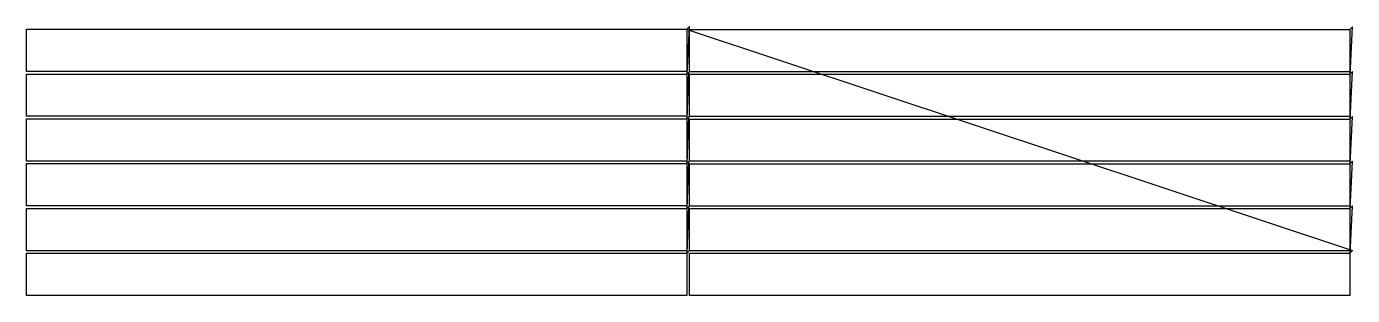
# Model space of a CAD drawing. Header units: metres. Extents: x 8 to 12236, y 8 to 2493.
import ezdxf

# ---------------------------------------------------------------- set-up
doc = ezdxf.new("R2010")
doc.units = ezdxf.units.M

msp = doc.modelspace()

# ---------------------------------------------------------------- linework, layer by layer
at = {"layer": 'TOOL_0'}
for p, q in [((8, 2078.55), (8, 2468.55)), ((8, 2468.55), (6098, 2468.55)), ((6122.749, 2493.299), (6098, 2468.55)), ((6098, 2468.55), (6098, 2078.55)), ((6098, 2468.55), (6101.536, 2465.014)), ((6100.5, 2051.18), (6122.749, 2493.299)), ((6101.536, 2465.014), (12236.069, 422.75)), ((6121.325, 2074.928), (6121.325, 2464.928)), ((6121.325, 2464.928), (12211.325, 2464.928)), ((12236.074, 2489.677), (12211.325, 2464.928)), ((12211.325, 2464.928), (12211.325, 2074.928)), ((12211.325, 2464.928), (12214.861, 2461.392)), ((12214.861, 2047.97), (12236.074, 2489.677)), ((6098, 2078.55), (8, 2078.55)), ((8, 1663.68), (8, 2053.68)), ((8, 2053.68), (6098, 2053.68)), ((6115.5, 2071.18), (6098, 2053.68)), ((6098, 2053.68), (6098, 1663.68)), ((6098, 2053.68), (6100.5, 2051.18)), ((6100.5, 1637.758), (6115.5, 2071.18)), ((12211.325, 2074.928), (6121.325, 2074.928)), ((6121.325, 1661.506), (6121.325, 2051.506)), ((6121.325, 2051.506), (12211.325, 2051.506)), ((12236.074, 2076.254), (12211.325, 2051.506)), ((12211.325, 2051.506), (12211.325, 1661.506)), ((12211.325, 2051.506), (12214.861, 2047.97)), ((12214.86, 1634.548), (12236.074, 2076.254)), ((6098, 1663.68), (8, 1663.68)), ((8, 1250.258), (8, 1640.258)), ((8, 1640.258), (6098, 1640.258)), ((6115.5, 1657.758), (6098, 1640.258)), ((6098, 1640.258), (6098, 1250.258)), ((6098, 1640.258), (6100.5, 1637.758)), ((6100.5, 1223.611), (6115.5, 1657.758)), ((6121.324, 1248.084), (6121.324, 1638.084)), ((6121.324, 1638.084), (12211.324, 1638.084)), ((12211.325, 1661.506), (6121.325, 1661.506)), ((12236.072, 1662.833), (12211.324, 1638.084)), ((12211.324, 1638.084), (12211.324, 1248.084)), ((12211.324, 1638.084), (12214.86, 1634.548)), ((12214.859, 1221.127), (12236.072, 1662.833)), ((6098, 1250.258), (8, 1250.258)), ((8, 836.111), (8, 1226.111)), ((8, 1226.111), (6098, 1226.111)), ((6115.5, 1243.611), (6098, 1226.111)), ((6098, 1226.111), (6098, 836.111)), ((6098, 1226.111), (6100.5, 1223.611)), ((6100.5, 808.741), (6115.5, 1243.611)), ((6121.323, 834.663), (6121.323, 1224.663)), ((6121.323, 1224.663), (12211.323, 1224.663)), ((12211.324, 1248.084), (6121.324, 1248.084)), ((12236.071, 1249.412), (12211.323, 1224.663)), ((12211.323, 1224.663), (12211.323, 834.663)), ((12211.323, 1224.663), (12214.859, 1221.127)), ((12214.858, 807.705), (12236.071, 1249.412)), ((6098, 836.111), (8, 836.111)), ((8, 421.241), (8, 811.241)), ((8, 811.241), (6098, 811.241)), ((6115.5, 828.741), (6098, 811.241)), ((6098, 811.241), (6098, 421.241)), ((6098, 811.241), (6100.5, 808.741)), ((6100.5, 395.501), (6115.5, 828.741)), ((6121.322, 421.241), (6121.322, 811.241)), ((6121.322, 811.241), (12211.322, 811.241)), ((12211.323, 834.663), (6121.323, 834.663)), ((12236.07, 835.99), (12211.322, 811.241)), ((12211.322, 811.241), (12211.322, 421.241)), ((12211.322, 811.241), (12214.858, 807.705)), ((12214.857, 394.465), (12236.07, 835.99)), ((6098, 421.241), (8, 421.241)), ((8, 8.001), (8, 398.001)), ((8, 398.001), (6098, 398.001)), ((6115.5, 415.501), (6098, 398.001)), ((6098, 398.001), (6098, 8.001)), ((6098, 398.001), (6100.5, 395.501)), ((6121.321, 8.001), (6121.321, 398.001)), ((6121.321, 398.001), (12211.321, 398.001)), ((12211.322, 421.241), (6121.322, 421.241)), ((12236.069, 422.75), (12211.321, 398.001)), ((12211.321, 398.001), (12211.321, 8.001)), ((12211.321, 398.001), (12214.857, 394.465)), ((6098, 8.001), (8, 8.001)), ((12211.321, 8.001), (6121.321, 8.001))]:
    msp.add_line(p, q, dxfattribs=at)

doc.saveas('drawing.dxf')
